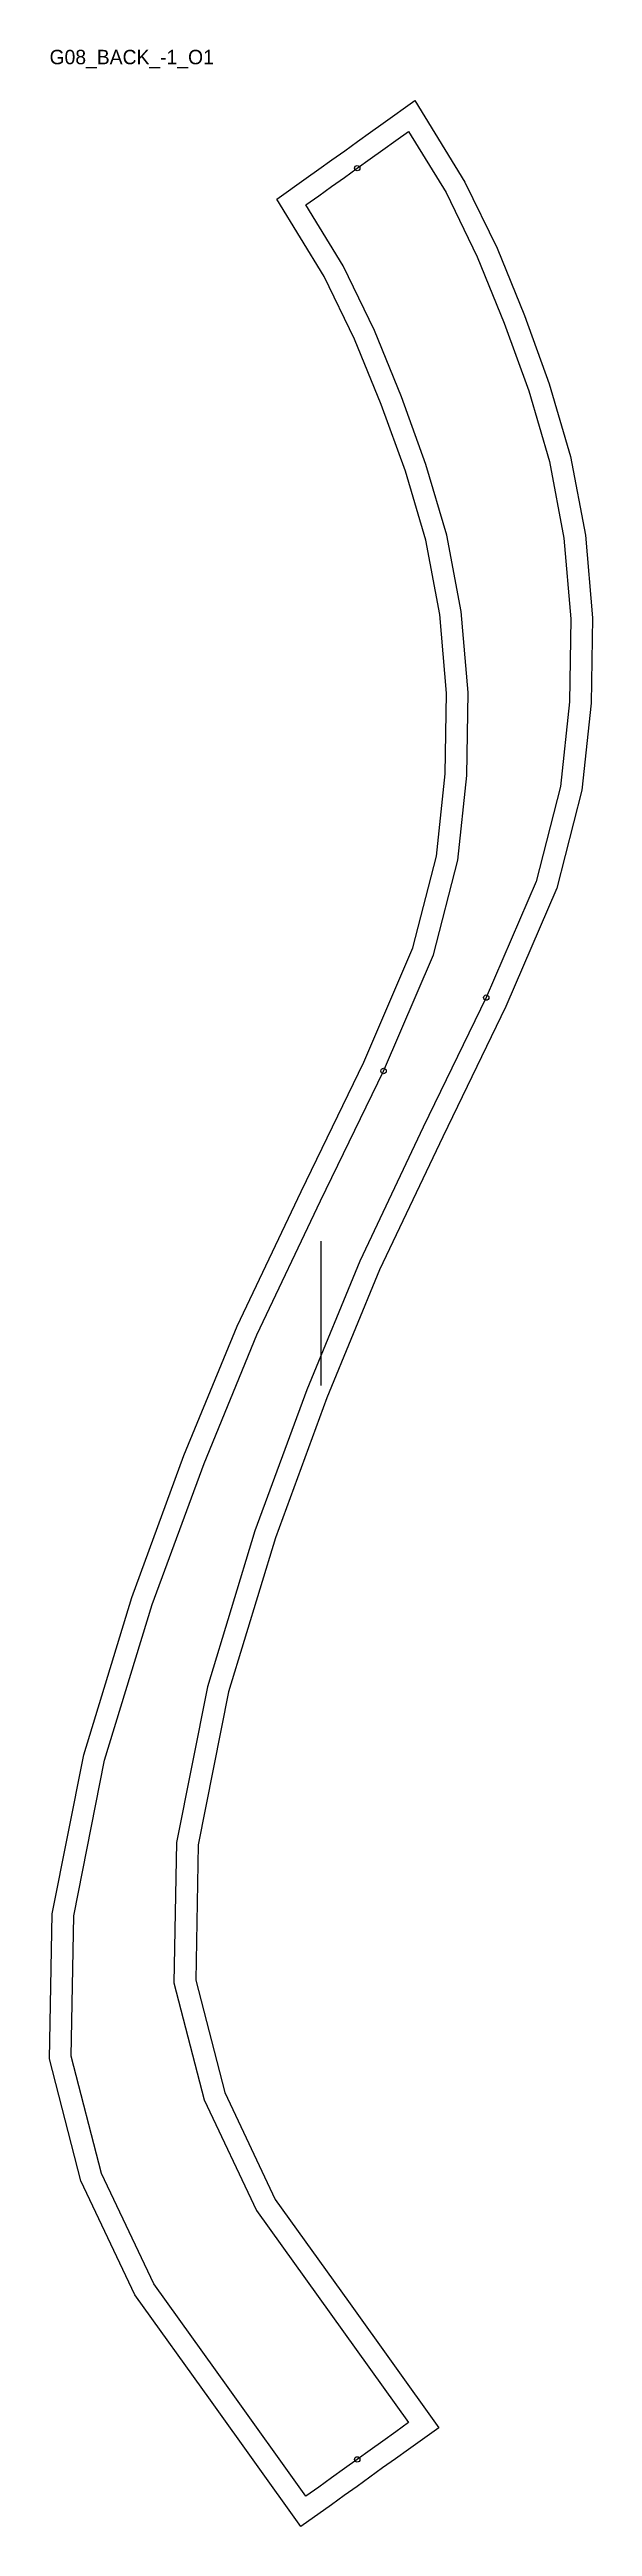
# Model space of a CAD drawing. Header units: millimetres. Extents: x -142 to 159, y -17 to 1356.
import ezdxf

# ---------------------------------------------------------------- set-up
doc = ezdxf.new("R2010")
doc.units = ezdxf.units.MM
for name, color, linetype in [('CUT', 1, 'Continuous'), ('GRAIN', 3, 'Continuous'), ('ID', 7, 'Continuous'), ('NOTCH', 2, 'Continuous'), ('SEAM', 5, 'Continuous')]:
    doc.layers.add(name, color=color, linetype=linetype)

msp = doc.modelspace()

# ---------------------------------------------------------------- linework, layer by layer
at = {"layer": 'CUT'}
msp.add_lwpolyline([(-2.8, -16.7), (-52.9, 53.2), (-94.7, 111.6), (-124.6, 174.9), (-142, 242.5), (-140.5, 322.9), (-123.1, 411), (-96.5, 498.2), (-67.6, 576.9), (-38, 648.7), (-2.7, 723.3), (32.1, 795), (59.3, 858.3), (72.3, 909.2), (77.2, 954.8), (77.8, 999.6), (74.1, 1043.1), (66.4, 1084.4), (55.1, 1122.7), (41.7, 1159.5), (27, 1195.8), (10.1, 1230.6), (-16.1, 1273.4), (0.1, 1285), (7.2, 1290.1), (14.3, 1295.2), (21.5, 1300.3), (28.6, 1305.4), (35.7, 1310.5), (42.8, 1315.6), (60.4, 1328.2), (88.1, 1282.9), (105.9, 1246.3), (121, 1208.9), (134.8, 1171), (146.6, 1130.8), (154.8, 1087.1), (158.7, 1041.3), (158.1, 994.1), (152.9, 945.7), (139, 891.4), (110.8, 825.8), (75.9, 753.7), (40.8, 679.8), (11.6, 609), (-16.9, 531.3), (-42.9, 445.9), (-59.7, 361.2), (-61, 286.1), (-45, 223.8), (-17.1, 164.5), (23.5, 108), (73.6, 38), (56.8, 25.9), (49.7, 20.8), (42.5, 15.7), (35.4, 10.6), (28.3, 5.5), (21.2, 0.4), (14.1, -4.7), (-2.8, -16.7)], close=True, dxfattribs=at)
at = {"layer": 'GRAIN'}
msp.add_line((8.4, 615.7), (8.4, 695.7), dxfattribs=at)
at = {"layer": 'NOTCH'}
for centre in [(28.4, 1290.6), (99.9, 830.8), (43, 790.1), (28.4, 20.4)]:
    msp.add_circle(centre, 1.5, dxfattribs=at)
at = {"layer": 'SEAM'}
msp.add_lwpolyline([(0, 0), (-43.1, 60.2), (-84.3, 117.7), (-113.2, 178.9), (-130, 243.9), (-128.6, 321.7), (-111.5, 408), (-85.2, 494.4), (-56.4, 572.5), (-27.1, 643.8), (8.1, 718.1), (43, 790.1), (70.7, 854.5), (84.2, 907), (89.2, 954), (89.8, 1000), (86, 1044.8), (78.1, 1087.2), (66.5, 1126.4), (52.9, 1163.8), (38, 1200.7), (20.7, 1236.4), (0, 1270.2), (7.1, 1275.3), (14.2, 1280.4), (21.3, 1285.5), (28.4, 1290.6), (35.6, 1295.7), (42.7, 1300.8), (49.8, 1305.9), (56.9, 1311), (77.6, 1277.2), (94.9, 1241.5), (109.8, 1204.6), (123.4, 1167.2), (134.9, 1128), (142.9, 1085.5), (146.7, 1040.8), (146.1, 994.8), (141.1, 947.8), (127.6, 895.2), (99.9, 830.8), (65, 758.9), (29.8, 684.6), (0.5, 613.3), (-28.3, 535.1), (-54.6, 448.8), (-71.7, 362.4), (-73.1, 284.7), (-56.3, 219.7), (-27.4, 158.4), (13.8, 101), (56.9, 40.8), (49.8, 35.7), (42.7, 30.6), (35.6, 25.5), (28.4, 20.4), (21.3, 15.3), (14.2, 10.2), (7.1, 5.1)], close=True, dxfattribs=at)

# ---------------------------------------------------------------- texts
at = {"layer": 'ID'}
msp.add_text('G08_BACK_-1_O1', height=8, dxfattribs=at).set_placement((-142, 1348.2))

doc.saveas('drawing.dxf')
